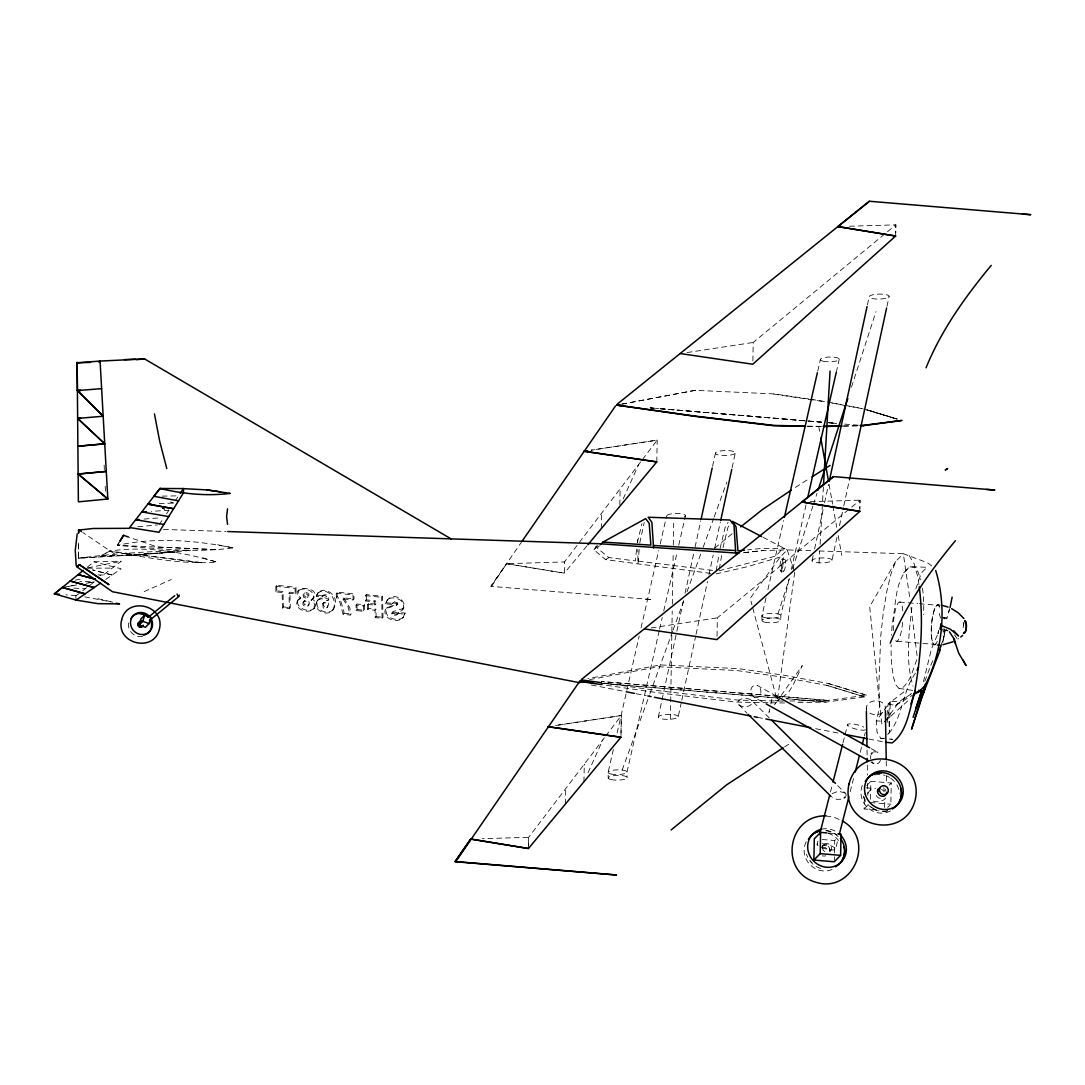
<?xml version="1.0" encoding="UTF-8"?>
<svg xmlns="http://www.w3.org/2000/svg" width="1085" height="1085" viewBox="0 0 1085 1085"><rect width="100%" height="100%" fill="white"/><g stroke="black" fill="none" stroke-linecap="round" stroke-linejoin="round"><path stroke-width="0.75" stroke-dasharray="5 3.75" d="M78.351 558.015L78.5 543.015M78.486 543.097L78.337 558.205L139.246 554.652L190.648 550.393C153.121 551.099 115.566 553.35 78.337 558.205L175.105 552.048L139.246 554.652M859.822 511.388L859.971 500.212M895.667 236.028L895.817 224.853L847.833 226.277M75.706 595.624L76.14 600.086L76.221 595.665L81.375 591.732M670.394 719.233L672.212 611.072M672.32 604.304L673.202 551.912M673.31 545.158L673.677 523.187M941.048 645.846L944.303 634.684L943.841 628.635M528.449 848.524L528.653 837.308L604.779 737.285M528.517 845.31L528.666 837.294L482.269 838.719M640.625 461.925L564.498 561.949L564.295 573.165L506.519 563.712L490.976 586.171M565.448 804.012L565.746 788.578M583.947 781.756L584.286 764.206L584.584 765.115M601.293 528.653L601.592 513.219M619.82 504.796L620.132 488.847L620.43 489.755M620.973 735.589L621.352 715.503L555.167 725.567L621.352 715.503L620.945 737.258M656.791 461.898L657.212 440.117L591 450.207L657.198 440.144L641.601 460.637M717.009 636.244L717.375 617.813L860.025 500.171L859.876 508.187M752.854 360.885L753.221 342.453L895.871 224.812L895.722 232.827M834.297 861.775L834.704 840.536L837.851 837.322M876.707 809.993L864.148 808.935L864.338 799.143M870.523 799.252L870.862 781.281L891.26 782.99L890.866 804.216L887.706 807.43M884.614 807.376L884.763 799.211M789.812 701.019L828.099 700.422L866.372 695.173L828.492 683.536L783.628 675.182L738.695 668.658L660.277 664.902L587.907 678.627M915.455 673.188C901.757 691.864 903.032 718.582 887.082 735.399L889.375 732.294L890.31 701.683L899.75 701.113L910.722 694.359M819.026 562.844L819.704 551.058M820.097 544.331L823.393 487.124M639.201 549.539L637.994 563.875L637.79 549.268M639.77 542.92L644.192 522.604M886.987 715.354L888.154 703.88L906.884 689.707M636.583 549.403L635.322 560.918L608.888 557.582L597.225 548.034L599.422 545.782M637.302 542.826L641.913 523.689M911.875 607.546C908.877 633.437 905.31 660.751 913.041 686.127M944.398 629.083A2.55 1.736 17.6 0 1 944.94 630.643L942.865 642.361M938.606 630.588L938.254 633.301L938.579 630.941M794.681 572.27L777.28 701.005L774.541 704.721M870.753 755.458L870.645 758.74M887.286 722.366L890.31 701.683L876.273 720.847L877.033 732.144L880.735 738.261L887.476 738.871M405.166 613.093L404.271 614.124C403.322 623.088 389.176 621.691 385.758 615.181C381.242 605.728 394.859 606.718 397.72 602.894L394.547 601.877A2.156 1.899 41.2 0 0 392.919 603.423L392.011 604.453L385.473 603.775C393.407 583.527 419.475 612.36 391.97 612.917L392.512 614.625L394.425 615.236L396.595 614.964L398.466 612.401L405.166 613.093L402.671 618.179M385.473 603.775L387.901 598.974M719.301 569.123L721.864 554.286M723.003 547.694L727.967 527.256L732.402 521.315M846.042 795.997L845.907 793.867L836.671 784.591M716.168 570.832L718.948 554.883M720.074 548.522L725.553 525.872L728.171 522.36M944.303 634.684L944.655 632.935M770.852 703.907L771.869 698.93L777.28 701.005L780.915 698.238M923.471 681.678L931.595 648.382L938.579 632.257M658.31 716.968L676.511 632.88M676.864 631.226L683.292 601.551M685.069 593.305L693.64 553.73M695.065 547.138L700.774 520.759M712.56 466.347L715.408 453.164M678.22 716.737A9.968 2.482 -1.4 0 0 663.681 714.744A9.968 2.482 -1.4 0 0 662.881 719.07A9.968 2.482 -1.4 0 0 678.22 716.737L681.434 701.9M681.787 700.245L695.702 635.946M696.055 634.291L707.488 581.533M708.912 574.942L713.198 555.154M714.622 548.562L720.332 522.17M732.104 467.771L735.318 452.92A9.968 2.482 -1.4 0 0 720.779 450.94A9.968 2.482 -1.4 0 0 719.992 455.266A9.968 2.482 -1.4 0 0 735.318 452.92M812.095 560.511L813.167 555.561M814.591 548.969L823.149 509.394M824.586 502.803L828.506 484.67M867.403 304.939L869.193 296.693M832.005 560.28A9.968 2.482 -1.4 0 0 817.466 558.287A9.968 2.482 -1.4 0 0 816.666 562.613A9.968 2.482 -1.4 0 0 832.005 560.28L837.349 535.542M839.492 525.655L843.425 507.522M843.777 505.868L849.487 479.489M886.96 306.363L889.103 296.463A9.968 2.482 -1.4 0 0 874.564 294.483A9.968 2.482 -1.4 0 0 873.778 298.809A9.968 2.482 -1.4 0 0 889.103 296.463M613.364 749.409L608.115 772.411L608.224 777.959M617.107 732.972L626.479 691.891M626.845 690.25L639.214 636.013M641.086 627.808L658.703 550.57M660.209 543.992L666.57 516.067M659.246 630.683L627.008 772.005L627.116 777.552M659.612 629.042L662.243 617.528M663.735 610.963L677.23 551.804M678.735 545.226L685.476 515.646M766.024 597.876L761.901 615.955L761.995 620.579M767.895 589.657L783.641 520.637M817.737 371.111L820.355 359.61M789.039 579.39L780.807 615.548L780.888 620.172M791.291 569.53L806.277 503.806M836.264 372.345L839.261 359.189M937.82 633.654L938.444 631.05M963.846 622.668L963.019 628.269L964.036 622.125M817.1 844.415L817.927 841.133M830.486 791.928L832.575 783.723M843.045 742.723L844.713 736.159M845.134 734.518L847.643 724.672M821.264 847.493A9.521 2.265 14.3 0 0 835.545 849.094L838.054 839.247M850.192 791.684L853.542 778.555M860.242 752.312L861.91 745.761M864.419 735.915L865.26 732.633M769.821 708.871L768.899 712.438L770.798 709.848M943.055 640.204L944.072 636.339L942.784 639.811M916.757 659.761L910.857 676.443A75.991 14.173 -76.2 0 1 899.045 688.446L896.047 685.137L893.62 677.908L891.938 667.18A56.786 11.27 -85.8 0 1 891.138 644.639M915.821 588.816L921.355 572.989L927.024 567.224L909.61 566.818C894.596 580.244 896.264 604.033 892.44 622.329A56.786 11.27 -85.8 0 0 891.477 635.2M943.882 618.803A3.621 0.949 1.1 0 0 944.709 618.789L946.893 618.287L949.606 609.065M317.946 600.005L321.594 598.676L327.86 600.697L328.755 599.666C329.664 595.339 323.628 592.424 322.042 597.008L316.25 596.207C321.079 582.631 340.432 595.122 334.492 606.759C331.644 619.63 309.279 610.326 318 599.869C313.022 608.414 326.463 615.995 332.783 609.946L331.874 610.977M316.25 596.207L318.081 592.871M948.439 612.727L949.646 608.848M391.793 613.445L393.407 611.452L403.295 608.482M777.931 613.92L789.405 578.549M792.538 568.893L812.882 506.18M813.397 504.579L817.046 493.322M851.467 387.182L875.988 311.598M314.135 608.007L314.419 603.653L311.164 600.154C326.856 586.849 286.359 583.188 299.88 598.974L300.776 597.943L298.7 596.004L297.968 593.454L299.148 590.077M944.52 617.948L942.77 617.975M944.682 618.07L942.675 617.596M403.566 617.148C397.544 622.627 383.019 617.582 386.572 608.278L396.283 605.457L397.87 603.545M924.813 681.339L930.279 666.61M622.18 770.052L649.372 695.254M649.942 693.654L672.51 631.592M673.093 630.005L684.092 599.761M686.981 591.813L700.869 553.608M703.188 547.247L713.604 518.603M714.174 517.016L726.909 481.998M931.676 565.922L927.431 562.708L903.317 553.716L895.613 561.569L891.016 573.884L886.811 591.339L883.285 612.713L880.694 636.583L878.891 685.178L879.813 706.606L881.888 724.102L910.315 698.686M880.41 760.151C879.596 764.708 873.967 765.128 871.106 762.09M397.191 614.368L398.466 612.401M332.892 609.567C338.466 600.263 327.806 586.131 317.946 593.007L318.841 591.976M930.794 665.336L932.897 660.507M311.164 600.154C319.817 593.603 303.827 585.005 298.253 591.108M623.17 498.91L638.672 464.488M587.989 772.778L602.826 739.848M298.28 599.53C291.404 608.563 309.144 615.52 314.325 608.02C308.031 614.992 290.482 604.562 300.776 597.943M322.042 597.008L323.276 595.285M944.94 630.643L943.679 631.795A3.621 2.468 17.6 0 1 942.96 631.945M895.613 561.569L869.695 606.678L879.813 706.606L876.273 720.847L883.407 721.376M119.147 542.459L117.397 545.321C155.779 548.4 194.581 553.282 232.99 547.884L217.597 544.724M117.424 545.172L119.174 542.364M322.91 603.368C321.947 618.314 336.431 596.913 322.91 603.368C325.595 601.28 329.433 605.281 327.087 607.831M323.818 602.338C321.513 604.901 325.269 608.888 327.982 606.8M491.763 586.036L506.193 564.173M159.102 524.774L163.984 517.531M166.412 513.924L168.853 510.303L162.384 508.39L168.853 510.303L151.317 511.333M175.35 500.646L177.791 497.038M313.429 609.051C316.712 606.434 316.06 600.683 312.073 599.123M522.088 541.225L490.922 586.348L652.383 599.625L643.947 599.096M780.169 696.909L777.28 701.005L752.38 606.406M781.132 695.539L802.303 665.539L793.054 685.137L788.456 692.542L782.136 697.329M303.474 601.836L302.932 602.595C301.576 606.583 308.045 608.034 309.239 604.291C310.554 600.873 305.075 598.689 303.474 601.836C305.753 600.263 309.401 602.514 308.33 605.322L307.787 606.054M304.383 600.792L303.664 602.65L304.451 604.589L308.696 605.023M402.399 609.526C408.041 600.819 393.028 594.404 387.006 600.005M589.616 679.617L658.459 666.746L736.878 670.516L781.797 677.04L826.743 685.34L864.664 696.909L826.512 702.036L794.681 702.741M810.766 550.678L787.208 549.905L780.183 557.066L750.223 598.255L751.946 604.779M884.831 721.471L899.75 701.113M710.661 573.355L605.593 559.643L593.97 549.81L597.374 545.158M605.755 735.996L621.366 715.476M307.462 597.618L307.977 596.953C309.035 594.16 304.437 592.315 302.946 594.648L303.515 597.198L305.495 597.998L307.462 597.618L308.886 595.923C309.957 592.858 304.79 591.203 303.488 594.01M828.492 683.577L866.372 695.173M586.904 545.958L564.308 573.151L506.546 563.685L564.512 561.935M304.397 592.98L303.691 594.431L304.41 596.167L308.371 596.587M275.929 591.867L275.807 586.334L276.702 585.303L295.974 587.297L296.096 592.83L295.201 593.875L289.017 593.224L289.356 608.699L282.453 607.98L282.114 592.505L283.009 591.474L276.824 590.837L275.929 591.867L282.114 592.505M289.017 593.224L289.912 592.193L296.096 592.83M295.201 593.875L295.066 588.341L295.974 587.297M282.453 607.98L283.361 606.949L283.009 591.474M289.356 608.699L290.265 607.668L289.912 592.193M313.199 598.649L314.094 597.618M343.796 597.862L349.682 607.614L351.092 614.001L350.184 615.032L343.091 614.286L340.147 603.002A21.646 19.015 41.2 0 0 336.35 597.618L336.241 593.142L337.15 592.112L353.913 593.861L354.022 598.92L353.113 599.951L342.901 598.893L343.796 597.862L354.022 598.92M336.35 597.618L337.245 596.587L337.15 592.112M353.113 599.951L353.005 594.892L353.913 593.861M343.091 614.286L343.999 613.256L343.728 610.733L341.056 601.972A21.646 19.015 41.2 0 0 337.245 596.587M356.043 605.064L356.951 604.033L364.465 604.82L364.601 610.312L363.692 611.343L356.165 610.557L356.043 605.064L363.57 605.85L364.465 604.82M365.509 600.941L366.418 599.91L375.763 600.887L374.867 601.917L365.509 600.941L365.387 595.651L366.296 594.621L382.544 596.316L383.019 617.324L382.11 618.355L375.22 617.636L375.044 610.245L375.952 609.214L368.507 608.441L367.612 609.472L375.044 610.245M356.165 610.557L357.073 609.526L356.951 604.033M367.612 609.472L367.489 604.399L368.398 603.368L375.83 604.142L375.763 600.887M382.11 618.355L381.635 597.347L382.544 596.316M367.489 604.399L374.935 605.172L375.83 604.142M375.22 617.636L376.115 616.606L375.952 609.214M386.491 608.278L387.386 607.247M392.295 603.68L393.19 602.65M396.798 605.05L397.707 604.019M391.97 612.917L392.865 611.886M391.983 614.096L392.702 612.401M317.105 600.9C319.465 596.791 325.473 596.764 328.755 599.666M593.97 549.81L598.92 544.765M903.724 572.799L909.61 566.818L913.977 567.184L917.829 571.578L920.88 579.81M866.657 785.567L870.862 781.281M823.881 844.578L822.24 846.232A4.665 4.367 44.5 0 1 824.302 845.242L826.634 845.432A4.665 4.367 44.5 0 1 829.727 851.223M864.148 808.935L870.468 802.52L890.866 804.216M889.158 785.12L891.26 782.99M398.086 613.337L395.333 614.205L392.892 613.066M297.385 600.561L299.88 598.974M322.367 596.316L324.429 595.584A2.848 2.495 41.2 0 1 326.843 597.021L327.86 600.697M202.664 557.866L216.959 562.152C180.842 564.742 145.105 557.148 109.707 551.085L101.8 555.398L146.787 555.805L202.61 562.803L109.707 551.085C145.688 545.674 182.375 551.926 216.959 562.152M826.743 685.34L864.664 696.909M714.771 548.115L732.972 533.061M781.702 559.358L783.628 557.771L781.539 564.824L781.946 572.446L780.413 570.601M87.329 567.143L93.907 561.799L121.289 561.216L103.251 574.996L99.956 575.592M832.059 793.61L838.434 791.209L845.079 792.918M82.65 590.742L89.092 585.819M90.38 584.842L94.246 581.885L79.815 581.37M888.154 703.88L895.383 705.548L911.481 693.369M595.421 547.152L596.533 546.311M105.706 579.498L121.127 568.757L93.907 561.799M957.852 639.092L958.638 638.55M795.359 487.382L809.247 478.594M784.509 746.928L790.07 743.415M605.593 559.643L608.888 557.582M895.383 705.548L914.058 694.278M101.8 555.398L109.666 551.031M942.445 629.192L943.028 629.693A3.621 3.418 -37.2 0 0 945.347 630.249L946.839 629.707M144.196 591.569L171.267 579.553M873.235 751.959L877.1 751.878L880.071 755.269M780.183 557.066L747.294 566.709L715.612 573.992M719.016 570.778L776.033 556.008L782.868 548.223L785.011 548.766L760.829 548.481L747.755 549.864M87.641 567.889L121.289 561.216M621.827 404.217L695.838 390.18M621.596 404.108L695.349 390.329L774.256 393.936L809.193 399.009M75.163 580.122L83.436 578.617M86.257 583.269L94.246 581.885L86.257 583.269M687.049 352.557L753.193 342.467M651.203 627.917L717.348 617.826M840.916 799.184L837.023 799.387L832.331 797.719M743.835 552.672L763.189 550.543L787.208 549.905L794.152 570.669M743.767 552.685L763.189 550.543M137.809 526.754L157.474 524.923M144.02 519.078L160.648 517.789M175.105 552.048L117.004 555.588L82.745 532.45M822.376 847.195L824.709 847.399A4.665 4.367 44.5 0 1 827.977 852.023M159.169 503.643L173.722 503.06L170.684 502.016L173.722 503.06M810.332 501.69L860.025 500.171M821.521 426.541L806.494 426.364M843.289 426.066L858.371 425.727M784.631 702.971L769.604 702.795M162.14 496.13L178.605 495.831M807.05 426.147L822.05 426.351M843.682 426.012L858.669 425.781M87.641 568.201L112.27 568.106M880.735 738.261L884.641 738.302M98.22 574.914L103.251 574.996M783.167 701.127L738.153 700.123L659.816 690.847L601.375 682.682M767.936 702.754L736.227 702.076L657.944 692.759L601.402 684.581M163.442 529.426L226.046 531.487M819.189 550.963L903.317 553.716L909.949 599.123M73.766 588.111L85.227 588.775M76.221 595.665L65.859 594.797M653.726 408.163L650.376 407.892L658.636 408.53M660.426 408.706L821.616 422.16M660.317 408.665L821.684 422.214M828.153 422.675L836.793 423.476L828.343 422.73M821.291 422.133L660.073 408.706M828.018 422.689L836.44 423.394M858.343 425.198L843.479 424.004M899.519 602.067L917.707 603.586M919.361 603.721L937.548 605.24M896.753 641.235L934.768 644.409M777.728 696.231L601.47 681.556L777.647 696.163M779.41 696.367L828.099 700.422L779.328 696.312M601.605 683.265L777.837 697.981M786.232 698.672L826.512 702.036L786.082 698.699M777.66 698.008L601.483 683.292M866.115 787.832L875.541 788.619M828.452 833.063L836.304 833.714M822.145 839.492L834.704 840.536M650.064 407.852L658.405 408.57M889.158 739.021L892.521 739.319L889.293 738.899M638.224 561.135L712.818 570.398M275.807 586.334L295.066 588.341M365.387 595.651L381.635 597.347M336.241 593.142L353.005 594.892M386.368 602.745L392.919 603.423M397.558 613.432L404.271 614.124M357.073 609.526L364.601 610.312M283.361 606.949L290.265 607.668M343.999 613.256L351.092 614.001M376.115 616.606L383.019 617.324M937.576 604.752L940.261 605.037M782.054 559.236A5.859 1.316 -83.8 0 1 782.177 568.228A5.859 1.316 -83.8 0 1 779.939 567.713A5.859 1.316 -83.8 0 1 782.054 559.236L784.835 559.534A5.859 1.316 -83.8 0 1 784.957 568.526A5.859 1.316 -83.8 0 1 782.719 568.011A5.859 1.316 -83.8 0 1 784.835 559.534M780.725 570.886L783.506 571.185M317.145 595.163L322.95 595.977M84.603 596.845L112.65 602.189M899.045 688.446L913.407 690.508M810.861 399.253L825.821 401.708M773.768 394.086L825.346 401.843M825.929 815.906L834.365 817.344L840.956 820.301M832.005 403.064L861.965 408.611M827.489 402.02L862.344 408.57M591.284 684.974L624.54 691.457M636.176 693.722L646.145 695.661M757.547 717.361L764.193 718.65M815.73 728.686L839.003 733.229M868.936 739.048L883.895 741.964M232.99 547.884C195.083 540.194 155.467 537.061 117.397 545.321L217.502 549.702L157.42 547.016L128.166 536.912M98.003 598.717L110.629 601.633M880.233 798.302L879.067 798.058A4.665 4.367 44.5 0 1 875.785 793.42M822.213 855.889L824.546 856.092A4.665 4.367 44.5 0 0 825.644 855.726M945.347 630.249L948.1 630.887L946.134 630.059M863.565 409.004L896.807 419.054L866.739 409.94M776.616 696.177L757.411 685.53C754.034 683.821 750.684 687.388 750.834 690.725C750.562 698.279 760.015 699.649 764.722 703.107M754.373 697.37C761.412 699.933 763.257 687.958 757.411 685.53M763.094 537.319L787.208 549.905M871.187 748.609L877.1 751.878M769.401 717.985L751.376 700.137C747.348 697.384 739.021 697.519 737.474 702.931L747.036 713.265M738.627 704.938C742.642 707.691 750.969 707.556 752.515 702.144L751.376 700.137M874.062 763.731L871.852 761.765M342.901 598.893L347.987 606.664L350.184 615.032M946.961 618.097L945.238 617.433A3.621 0.949 1.1 0 0 943.597 617.311M954.61 634.983L956.929 638.414M909.094 555.493L914.085 563.576L917.978 577.423L919.022 585.208M942.811 630.1L943.204 631.185M939.23 613.459L940.519 618.016M396.961 604.576L396.405 603.436L393.638 602.907A2.156 1.899 41.2 0 0 392.011 604.453M818.727 426.405L820.192 434.678M829.048 484.29L832.602 504.132M832.887 505.786L836.725 527.283M838.203 535.542L841.757 555.398M922.318 588.043L922.901 591.352A56.786 14.987 -84.7 0 1 923.593 614.68M911.007 607.424L917.096 655.557M104.119 465.017L104.377 469.913M105.191 486.243L105.598 494.394M888.683 712.804L889.375 732.294M374.867 601.917L374.935 605.172M368.398 603.368L368.507 608.441M366.296 594.621L366.418 599.91M363.57 605.85L363.692 611.343M276.702 585.303L276.824 590.837M886.255 760.978L886.404 769.36M886.526 776.06L886.662 784.441M866.318 708.098L866.372 711.448M867.037 749.979L867.159 756.679M867.308 765.061L867.471 775.11M867.62 783.492L867.824 795.224M637.654 539.543L637.695 542.785M666.868 515.443A9.453 2.373 -1.1 0 1 679.522 513.585A9.453 2.373 -1.1 0 1 684.269 516.867M936.016 644.029A20.154 4.665 -85.2 0 1 931.649 622.885A20.154 4.665 -85.2 0 1 939.759 607.085M937.264 641.438A19.666 4.543 -85.2 0 1 931.54 625.502A19.666 4.543 -85.2 0 1 939.664 607.519M893.362 630.548A19.666 4.543 -85.2 0 1 897.241 604.589A19.666 4.543 -85.2 0 1 902.828 611.275M902.652 622.247A19.666 4.543 -85.2 0 1 895.6 640.747M887.706 810.698A19.964 18.703 44.5 0 1 878.931 810.644M875.283 809.396A19.964 18.703 44.5 0 1 870.835 806.697M865.098 799.699A19.964 18.703 44.5 0 1 863.674 796.105M890.405 810.915A19.964 18.703 44.5 0 1 866.969 806.914A19.964 18.703 44.5 0 1 863.321 783.478M874.835 774.948A19.964 18.703 44.5 0 1 884.858 775.341M886.065 775.761A19.964 18.703 44.5 0 1 889.564 777.457M890.663 778.162A19.964 18.703 44.5 0 1 895.369 782.651M896.834 784.808A19.964 18.703 44.5 0 1 899.587 793.311M881.562 789.554A4.665 4.367 44.5 0 1 884.275 791.874M883.204 787.886A4.665 4.367 44.5 0 1 884.289 788.429M885.211 789.215A4.665 4.367 44.5 0 1 885.903 790.219M887.422 810.997A19.964 18.703 44.5 0 1 878.647 810.929M877.412 810.59A19.964 18.703 44.5 0 1 872.693 808.474M871.608 807.769A19.964 18.703 44.5 0 1 863.389 796.39M882.824 712.37A9.521 6.93 -1 0 1 867.783 711.516M866.739 709.875A9.521 6.93 -1 0 1 875.432 700.815A9.521 6.93 -1 0 1 885.102 709.17M885.767 798.004A9.521 6.93 -1 0 1 872.923 801.028M868.041 793.42A9.521 6.93 -1 0 1 874.496 788.253M883.773 789.704A9.521 6.93 -1 0 1 885.374 791.073M142.61 636.325A11.393 10.674 44.5 0 1 136.9 636.108M134.201 634.901A11.393 10.674 44.5 0 1 130.064 630.697M128.898 627.998A11.393 10.674 44.5 0 1 128.749 622.288M832.073 869.478A19.964 18.703 44.5 0 1 809.519 864.121A19.964 18.703 44.5 0 1 806.467 841.323M828.004 833.185A19.964 18.703 44.5 0 1 838.515 840.495M820.558 868.434A19.964 18.703 44.5 0 1 806.535 854.234M825.875 830.757A19.964 18.703 44.5 0 1 838.434 836.86M821.548 829.171A19.964 18.703 44.5 0 1 836.277 831.68M824.681 851.739A4.665 4.367 44.5 0 1 825.929 843.574L828.275 843.777A4.665 4.367 44.5 0 1 830.161 851.467M812.041 862.806A19.964 18.703 44.5 0 1 810.332 860.839M826.16 830.459A19.964 18.703 44.5 0 1 836.779 834.826M821.955 846.531A4.665 4.367 44.5 0 1 824.003 845.527L826.35 845.73A4.665 4.367 44.5 0 1 829.442 851.508M865.654 729.839A9.521 2.265 14.3 0 1 852.512 728.021A9.521 2.265 14.3 0 1 849.609 723.831A9.521 2.265 14.3 0 1 863.755 727.113M822.145 843.669A9.521 2.265 14.3 0 1 835.545 849.094M818.076 845.825A9.521 2.265 14.3 0 1 817.534 843.927M944.967 630.114L944.208 636.298L944.967 630.114M76.682 584.937L63.906 587.161L76.682 584.937M112.135 575.023L92.537 569.91L112.135 575.023M897.2 419.013L867.213 409.832L897.2 419M610.977 774.025A9.453 2.373 -1.1 0 0 626.723 772.615A9.453 2.373 -1.1 0 0 614.992 769.97A9.453 2.373 -1.1 0 0 610.977 774.025M764.762 617.568A9.453 2.373 -1.1 0 0 780.508 616.158A9.453 2.373 -1.1 0 0 768.777 613.513A9.453 2.373 -1.1 0 0 764.762 617.568M823.217 361.224A9.453 2.373 -1.1 0 0 838.976 359.813A9.453 2.373 -1.1 0 0 827.231 357.168A9.453 2.373 -1.1 0 0 823.217 361.224M764.857 622.193A9.453 2.373 -1.1 0 0 780.603 620.796A9.453 2.373 -1.1 0 0 768.872 618.138A9.453 2.373 -1.1 0 0 764.857 622.193M611.086 779.586A9.453 2.373 -1.1 0 0 626.832 778.176A9.453 2.373 -1.1 0 0 615.1 775.517A9.453 2.373 -1.1 0 0 611.086 779.586"/><path stroke-width="1.5" d="M78.635 529.67L78.595 533.006L78.635 529.67L81.375 531.528M182.904 488.589L206.95 489.918L230.183 493.417C206.692 496.279 182.945 493.919 159.97 488.494L183.474 488.589L183.392 493.01L158.966 532.301L129.617 527.513L141.755 511.903L168.731 516.582M837.878 833.85L841.011 834.107L840.617 855.346L834.297 861.775L813.899 860.066L814.292 838.827L820.613 832.412L826.892 832.927M813.899 860.066L820.206 853.651L820.613 832.412M823.488 485.443L830.066 371.029M914.058 694.278L918.832 691.904L918.927 690.223M177.045 594.038L178.225 596.37L179.242 595.109M885.563 742.289L892.196 742.899C908.145 730.802 909.352 708.22 915.292 690.494L914.926 690.494C920.772 656.344 923.701 621.244 919.226 586.768M227.538 508.824L226.602 516.541L227.538 524.34M138.107 623.577L137.998 624.241A2.658 2.495 44.5 0 0 142.8 625.923L143.071 625.326M950.053 607.559L952.128 597.13M701.127 519.105L712.194 468.001M720.684 520.529L731.751 469.412M829.225 481.374L867.051 306.594M849.487 479.489L886.608 308.004M77.198 533.874L75.272 550.258L76.208 565.76M784.387 517.355L817.358 372.752M807.783 497.228L836.264 372.345M819.609 834.568L829.645 795.21M832.995 782.082L842.625 744.351M839.315 834.338L848.931 796.607M855.211 772.005L859.401 755.594M862.331 744.12L863.999 737.556M924.339 688.08L925.546 683.753M923.959 689.436L911.576 729.147L924.664 689.328L922.765 694.848L940.342 649.644M139.138 625.082L140.982 618.843L144.644 615.127L150.951 617.338L149.106 623.577L145.444 627.306L139.138 625.082L142.8 621.366L144.644 615.127M818.09 490.094L847.819 398.439M910.912 703.989L915.292 690.494M913.109 717.307L921.87 690.372M921.816 690.494L915.821 708.817L921.382 692.827M939.203 650.254L941.048 645.846M926.047 367.788C941.495 329.908 965.284 296.68 991.229 265.364M890.202 643.147C905.649 605.267 929.438 572.039 955.383 540.723M917.001 670.177L918.561 667.18M123.541 535.325L120.028 541.035L123.541 535.325L128.166 536.912M923.633 688.148C942.675 653.265 947.381 608.522 935.704 570.507M455.917 861.395L579.702 681.271M180.218 493.417L183.474 488.589M522.116 541.184L615.548 405.912M620.945 737.258L547.966 726.665L620.945 737.258L528.463 848.511L470.7 839.044L455.076 861.707L616.551 874.998L455.13 861.531L470.361 839.532M871.309 754.007L872.164 752.814M602.975 542.066L650.878 545.131L649.183 523.35L645.683 518.616L602.975 542.066L600.534 544.656M918.832 691.904L923.593 687.049M146.543 511.618L141.755 511.903L147.831 504.105L173.614 508.729L147.831 504.091L160.092 488.331L153.907 496.279L178.51 500.877M587.934 544.711L656.791 461.898L584.381 451.224L587.69 450.723L583.798 451.306L656.791 461.898M470.659 839.085L528.449 848.524M617.365 404.054L837.878 226.589L895.64 236.042L752.787 364.234L680.363 353.574M960.74 637.031L962.721 635.362M671.127 829.93L726.652 784.848L783.126 747.809M62.32 587.433L85.132 593.82L62.306 587.433L54.264 593.97L83.369 570.344M148.97 616.714L174.739 595.638M149.391 620.566L179.011 596.343M1022.395 214.071L1030.75 214.694L869.329 201.24L837.878 226.589L895.667 236.028M844.211 797.936L845.351 797.027M740.689 526.876L762.497 509.489L791.25 490.149M581.519 679.413L833.483 476.6L994.904 490.054L986.55 489.43M59.363 594.241L54.426 593.834L76.14 600.086L100.566 583.079M812.028 476.844L830.079 465.424M916.852 692.108L921.531 689.789M953.118 641.75L942.797 644.761M583.065 680.837L579.783 681.448L601.402 684.581M860.324 425.754L901.933 420.451M863.402 425.618L901.554 420.492M80.141 529.955L92.93 528.49L129.59 528.314M744.486 550.203L737.936 550.895L736.037 526.781L732.402 521.315L761.629 536.56M136.235 359.691L144.576 358.918L451.089 538.879M825.929 815.906C787.534 814.659 778.474 872.042 816.123 882.322C852.742 893.877 876.327 839.668 842.272 820.897M81.253 446.125L77.889 446.233L104.73 443.819L77.645 418.417L103.183 416.233L77.401 390.559L77.144 362.173L78.378 501.853L107.835 499.005L100.078 361.074L77.157 362.783L90.57 362.431M101.624 388.647L77.401 390.559L103.183 416.233M139.016 519.457L135.706 519.715L163.849 524.448M99.522 361.102L144.576 358.918M124.504 359.61L135.544 359.203M147.831 504.091L151.073 503.969M841.201 226.48L837.891 226.589L869.37 201.322M77.645 418.417L80.86 418.322L77.645 418.376L104.73 443.819L77.889 446.206L81.253 446.098M805.355 501.84L802.046 501.948L833.524 476.681M823.19 426.5L841.621 426.093M823.718 426.324L842.014 426.039M937.426 645.06L940.112 645.019M805.382 426.107L773.713 425.415L695.376 416.125L616.89 405.153L620.24 405.437M804.826 426.337L773.117 425.659L694.834 416.342L616.673 405.03L620.01 405.302M227.741 531.542L599.91 543.761L738.912 553.228L735.766 553.567L733.962 524.95L729.92 520.013L648.179 517.247L651.868 522.238L653.59 547.993M735.576 550.556L653.428 545.443M581.329 679.875L601.375 682.682M616.673 405.03L620.254 405.437M860.297 425.428L863.66 425.7M820.206 853.651L840.617 855.346M206.95 489.918L220.553 491.83M644.517 628.947L716.941 639.594L859.808 511.401L801.991 501.989L859.822 511.388M76.14 600.086L97.908 603.653L119.567 603.897L116.407 603.219M579.648 682.709L112.474 591.732L76.71 566.763M626.194 691.782L634.508 693.396M647.813 695.987L651.136 696.638M654.458 697.289L750.888 716.059M754.211 716.71L757.547 717.361M765.861 718.975L810.739 727.723M843.994 734.192L867.268 738.722M942.417 625.964L950.365 629.232L958.543 635.932L953.742 630.819M942.906 605.525L948.087 607.098M142.8 621.366L149.106 623.577M951.613 608.631L958.34 612.876L963.914 618.572M778.094 697.004L869.709 747.782M766.2 703.934L868.163 760.449M771.801 720.359L835.477 783.411M748.23 714.445L831.124 796.526M963.588 633.342C967.128 632.962 966.979 620.742 964.66 620.864C967.684 621.664 966.559 634.223 963.426 633.043M949.497 631.863L954.61 639.77M963.209 660.155L966.057 665.539L958.815 653.414L954.325 640.258M953.756 638.604L955.478 643.595M166.792 468.557L159.698 441.242L154.423 413.819M820.789 437.987L828.465 480.98M885.387 710.716L886.228 759.31M866.372 711.448L866.983 746.629M867.186 758.361L867.24 761.711M940.885 624.119A20.154 4.665 -85.2 0 1 940.356 629.341M940.776 624.146A19.666 4.543 -85.2 0 1 940.261 629.232M865.247 781.525A19.964 18.703 44.5 0 1 895.573 778.732A19.964 18.703 44.5 0 1 892.331 808.962M871.865 775.029A19.964 18.703 44.5 0 1 876.477 773.279M878.118 772.981A19.964 18.703 44.5 0 1 881.468 772.818M900.835 789.12A19.964 18.703 44.5 0 1 898.95 802.466M877.426 791.765A4.665 4.367 44.5 0 1 877.602 790.612M878.077 789.554A4.665 4.367 44.5 0 1 878.809 788.686M886.757 792.226A4.665 4.367 44.5 0 1 883.326 796.295L880.979 796.092A4.665 4.367 44.5 0 1 880.043 787.764M150.951 618.369A11.393 10.674 44.5 0 1 142.759 634.522A11.393 10.674 44.5 0 1 131.054 619.318A11.393 10.674 44.5 0 1 149.133 616.022M143.315 625.475A2.658 2.495 44.5 0 1 138.934 623.292L139.314 622.03A2.658 2.495 44.5 0 1 141.565 620.932M140.63 621.881A2.658 2.495 44.5 0 0 138.378 622.98L137.836 624.404A2.658 2.495 44.5 0 0 141.674 626.954M150.015 619.318A11.393 10.674 44.5 0 1 143.708 635.213M130.892 618.558A11.393 10.674 44.5 0 1 148.197 616.972M138.215 623.143A2.658 2.495 44.5 0 1 138.636 622.654M140.141 613.595A11.393 10.674 44.5 0 1 148.035 617.134M815.011 832.86A19.964 18.703 44.5 0 1 819.623 831.124M843.981 846.965A19.964 18.703 44.5 0 1 844.374 849.487M844.442 850.748A19.964 18.703 44.5 0 1 842.096 860.31M840.36 834.908A19.964 18.703 44.5 0 1 838.515 864.284A19.964 18.703 44.5 0 1 809.695 855.482A19.964 18.703 44.5 0 1 821.548 829.171M840.441 838.542A19.964 18.703 44.5 0 1 835.477 866.807M808.393 839.356A19.964 18.703 44.5 0 1 819.907 830.825M121.642 619.901C115.349 643.812 154.043 653.265 159.373 629.164C165.652 605.254 126.972 595.801 121.642 619.901M849.04 783.885C839.18 826.553 904.456 842.543 915.157 800.106C925.003 757.425 859.727 741.435 849.04 783.885M100.078 361.061L98.952 362.214L100.078 361.074M79.341 564.634L77.184 566.831A61.994 21.415 52.9 0 1 79.341 564.634L108.798 584.53L79.341 564.634M106.289 471.419L78.147 474.036L107.835 499.005L78.161 474.05L106.289 471.419M883.963 785.676L882.783 785.73A4.665 4.367 44.5 0 0 882.62 794.437L884.967 794.627A4.665 4.367 44.5 0 0 885.129 785.933L883.963 785.676M80.67 390.505L77.401 390.6L80.67 390.464M593.21 682.573L579.783 681.448L593.142 682.587M95.317 579.2L78.106 574.616L95.317 579.2M94.137 587.555L70.213 581.031L94.137 587.555M945.401 469.873A29.322 7.649 1.1 0 0 947.693 468.53A58.522 15.271 1.1 0 1 945.401 469.873M865.315 794.437A19.964 18.703 44.5 0 0 897.892 804.392A19.964 18.703 44.5 0 0 888.412 771.72A19.964 18.703 44.5 0 0 865.315 794.437"/></g></svg>
